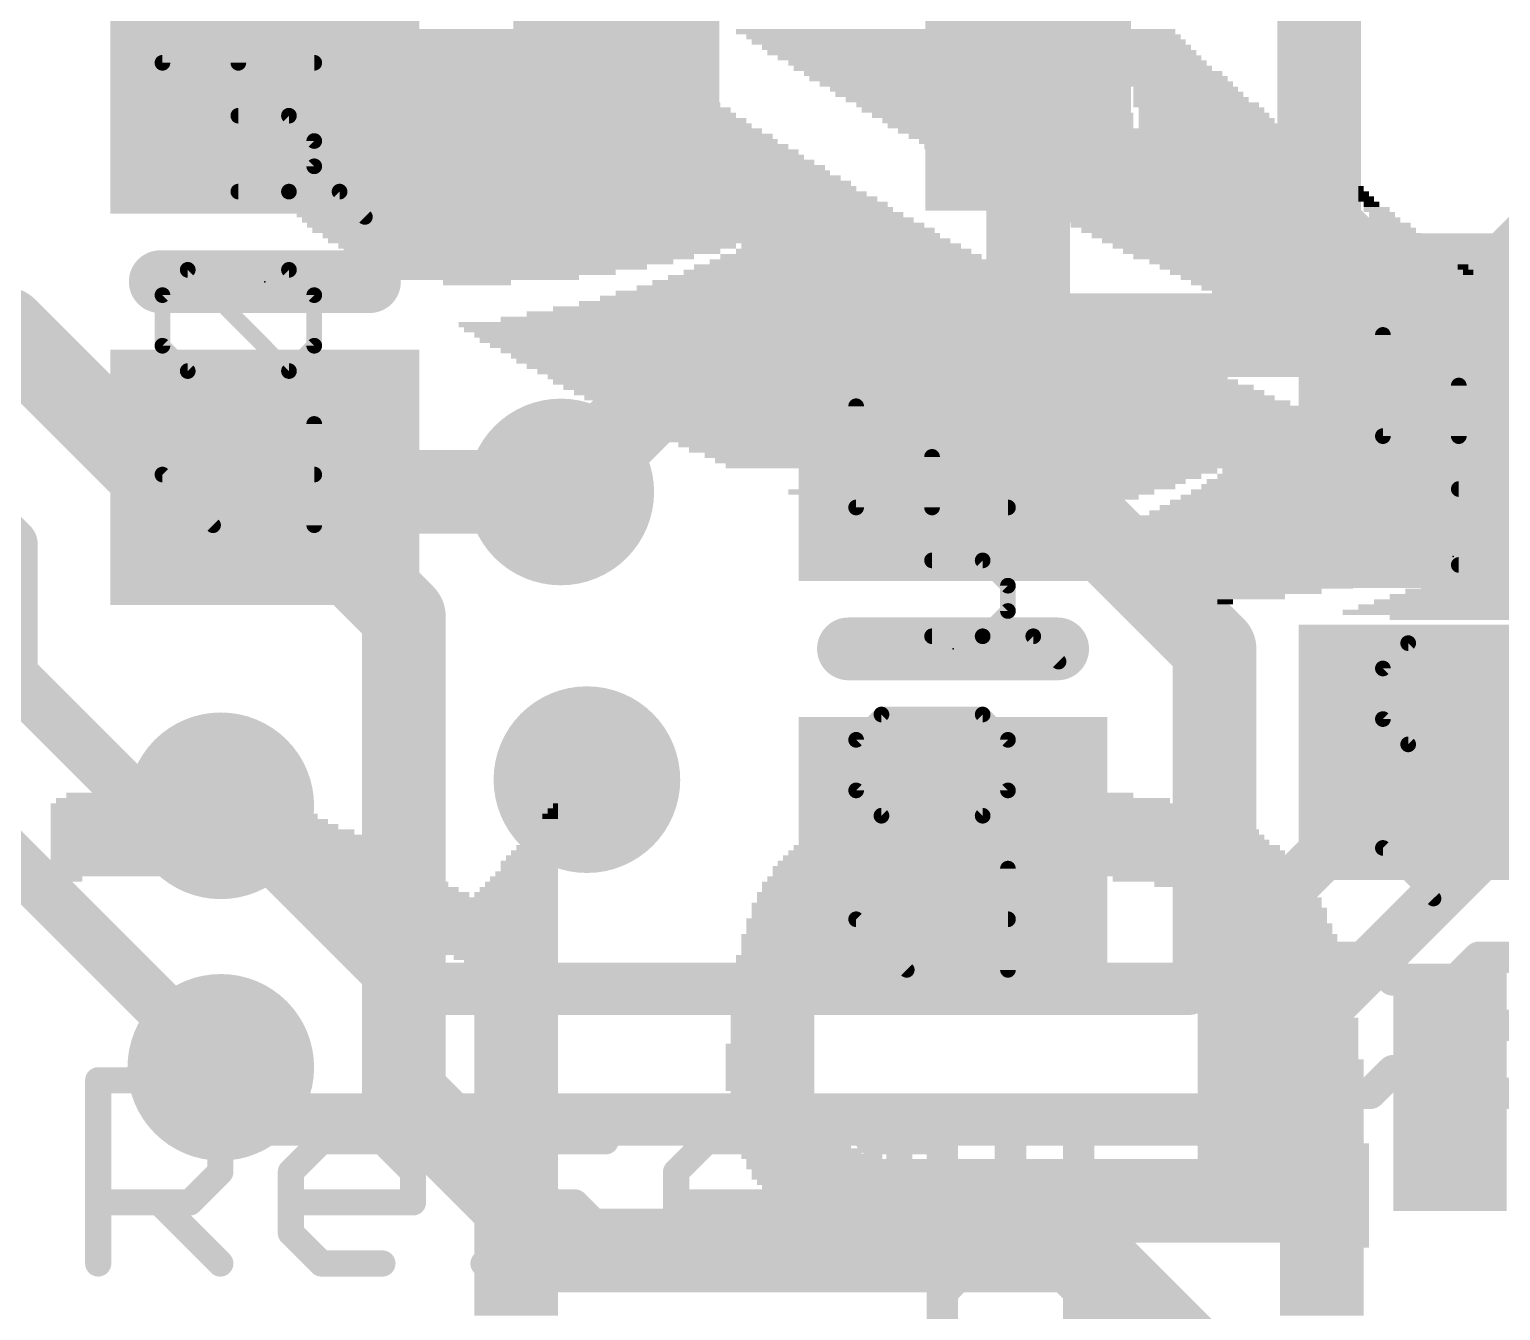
# Model space of a CAD drawing. Extents: x -4.5 to 52.1, y -1.8 to 26.3.
# Drawn here: x 6.94 to 14.09, y 7.96 to 14.18 of the extents above; entities that cross this region are included whole.
import ezdxf

# ---------------------------------------------------------------- set-up
doc = ezdxf.new("R2010")
doc.units = 0
for name, color, linetype in [('1', 12, 'CONTINUOUS'), ('16', 132, 'CONTINUOUS'), ('18', 110, 'CONTINUOUS'), ('21', 40, 'CONTINUOUS'), ('22', 6, 'CONTINUOUS'), ('23', 40, 'CONTINUOUS'), ('25', 253, 'CONTINUOUS'), ('27', 253, 'CONTINUOUS')]:
    doc.layers.add(name, color=color, linetype=linetype)

# ---------------------------------------------------------------- blocks, each defined once
blk = doc.blocks.new('RECT')
blk.add_solid([(-0.5, -0.5), (0.5, -0.5), (-0.5, 0.5), (0.5, 0.5)])
blk = doc.blocks.new('ROUNDV')
at = {"const_width": 0.5}
blk.add_lwpolyline([(0, -0.25, 1), (0, 0.25, 1), (0, -0.25)], format="xyb", dxfattribs=at)

msp = doc.modelspace()

# ---------------------------------------------------------------- linework, layer by layer
at = {"layer": '1'}
for points, const_width in [([(11.795, 15.604), (11.795, 12.491)], 0.4064), ([(13.208, 14.732), (13.208, 13.224)], 0.4064), ([(13.208, 13.224), (13.858, 12.574)], 0.4064), ([(5.22, 12.73), (6.828, 12.73)], 0.4064), ([(6.828, 12.73), (7.549, 12.009)], 0.4064), ([(11.795, 12.491), (11.43, 12.126)], 0.254), ([(11.75, 12.126), (11.43, 12.126)], 0.4064), ([(12.7, 11.176), (11.75, 12.126)], 0.4064), ([(6.462, 12.08), (6.858, 11.684)], 0.254), ([(8.763, 11.334), (8.088, 12.009)], 0.4064), ([(7.549, 12.009), (8.088, 12.009)], 0.254), ([(8.159, 11.938), (9.525, 11.938)], 0.4064), ([(8.088, 12.009), (8.159, 11.938)], 0.254), ([(6.858, 11.684), (6.858, 11.049)], 0.254), ([(8.763, 9.017), (8.763, 11.334)], 0.4064), ([(12.7, 11.176), (12.7, 9.652)], 0.4064), ([(6.858, 11.049), (7.493, 10.414)], 0.254), ([(6.35, 10.668), (7.874, 9.144)], 0.254), ([(13.97, 10.674), (13.858, 10.674)], 0.254), ([(7.493, 10.414), (7.874, 10.414)], 0.254), ([(12.7, 9.652), (12.893, 9.459)], 0.4064), ([(12.893, 9.459), (12.893, 9.0471)], 0.4064), ([(8.763, 9.017), (9.525, 8.255)], 0.4064), ([(9.525, 8.255), (12.065, 8.255)], 0.4064), ([(12.065, 8.255), (12.893, 7.427)], 0.4064)]:
    msp.add_lwpolyline(points, dxfattribs=dict(at, const_width=const_width))
for points, const_width in [([(13.2798, 13.2958, 1), (13.1362, 13.1522)], 0.2032), ([(13.1064, 13.224, 1), (13.3096, 13.224)], 0.2032), ([(6.8998, 12.8018, 1), (6.7562, 12.6582)], 0.2032), ([(6.828, 12.6284, 1), (6.828, 12.8316)], 0.2032), ([(13.7862, 12.5022, 1), (13.9298, 12.6458)], 0.2032), ([(11.6934, 12.491, 1), (11.8966, 12.491)], 0.2032), ([(11.8399, 12.4461, 1), (11.7501, 12.5359)], 0.127), ([(11.43, 12.2276, 1), (11.43, 12.0244)], 0.2032), ([(11.8218, 12.1978, 1), (11.6782, 12.0542)], 0.2032), ([(11.75, 12.0244, 1), (11.75, 12.2276)], 0.2032), ([(11.3851, 12.1709, 1), (11.4749, 12.0811)], 0.127), ([(7.4772, 11.9372, 1), (7.6208, 12.0808)], 0.2032), ([(8.1598, 12.0808, 1), (8.0162, 11.9372)], 0.2032), ([(7.549, 12.0725, 1), (7.549, 11.9455)], 0.127), ([(8.159, 12.0396, 1), (8.159, 11.8364)], 0.2032), ([(8.1329, 12.0539, 1), (8.0431, 11.9641)], 0.127), ([(8.088, 11.9455, 1), (8.088, 12.0725)], 0.127), ([(9.525, 11.8364, 1), (9.525, 12.0396)], 0.2032), ([(8.1141, 11.8931, 1), (8.2039, 11.9829)], 0.127), ([(6.9215, 11.684, 1), (6.7945, 11.684)], 0.127), ([(6.8131, 11.6391, 1), (6.9029, 11.7289)], 0.127), ([(8.8646, 11.334, 1), (8.6614, 11.334)], 0.2032), ([(8.6912, 11.2622, 1), (8.8348, 11.4058)], 0.2032), ([(12.8016, 11.176, 1), (12.5984, 11.176)], 0.2032), ([(12.6282, 11.1042, 1), (12.7718, 11.2478)], 0.2032), ([(6.9029, 11.0939, 1), (6.8131, 11.0041)], 0.127), ([(6.7945, 11.049, 1), (6.9215, 11.049)], 0.127), ([(13.858, 10.7375, 1), (13.858, 10.6105)], 0.127), ([(13.97, 10.6105, 1), (13.97, 10.7375)], 0.127), ([(7.493, 10.4775, 1), (7.493, 10.3505)], 0.127), ([(7.4481, 10.3691, 1), (7.5379, 10.4589)], 0.127), ([(7.874, 10.3505, 1), (7.874, 10.4775)], 0.127), ([(12.7718, 9.7238, 1), (12.6282, 9.5802)], 0.2032), ([(12.5984, 9.652, 1), (12.8016, 9.652)], 0.2032), ([(12.9946, 9.459, 1), (12.7914, 9.459)], 0.2032), ([(12.8212, 9.3872, 1), (12.9648, 9.5308)], 0.2032), ([(7.8291, 9.0991, 1), (7.9189, 9.1889)], 0.127), ([(8.8348, 9.0888, 1), (8.6912, 8.9452)], 0.2032), ([(12.7914, 9.0471, 1), (12.9946, 9.0471)], 0.2032), ([(8.6614, 9.017, 1), (8.8646, 9.017)], 0.2032), ([(9.525, 8.3566, 1), (9.525, 8.1534)], 0.2032), ([(12.1368, 8.3268, 1), (11.9932, 8.1832)], 0.2032), ([(12.065, 8.1534, 1), (12.065, 8.3566)], 0.2032), ([(9.4532, 8.1832, 1), (9.5968, 8.3268)], 0.2032)]:
    msp.add_lwpolyline(points, format="xyb", dxfattribs=dict(at, const_width=const_width))
at = {"layer": '16'}
for points, const_width in [([(12.573, 9.525), (17.526, 14.478)], 0.254), ([(13.843, 12.7), (15.113, 13.97)], 0.4064), ([(12.7, 8.89), (17.399, 13.589)], 0.254), ([(9.525, 11.938), (10.287, 12.7)], 0.4064), ([(10.287, 12.7), (13.843, 12.7)], 0.4064), ([(7.874, 10.414), (8.763, 9.525)], 0.254), ([(8.763, 9.525), (12.573, 9.525)], 0.254), ([(7.874, 9.144), (8.128, 8.89)], 0.254), ([(8.128, 8.89), (12.7, 8.89)], 0.254)]:
    msp.add_lwpolyline(points, dxfattribs=dict(at, const_width=const_width))
for points, const_width in [([(10.287, 12.8016, 1), (10.287, 12.5984)], 0.2032), ([(10.3588, 12.6282, 1), (10.2152, 12.7718)], 0.2032), ([(13.7712, 12.7718, 1), (13.9148, 12.6282)], 0.2032), ([(13.843, 12.5984, 1), (13.843, 12.8016)], 0.2032), ([(9.4532, 12.0098, 1), (9.5968, 11.8662)], 0.2032), ([(7.9189, 10.4589, 1), (7.8291, 10.3691)], 0.127), ([(8.763, 9.5885, 1), (8.763, 9.4615)], 0.127), ([(12.573, 9.4615, 1), (12.573, 9.5885)], 0.127), ([(8.7181, 9.4801, 1), (8.8079, 9.5699)], 0.127), ([(12.5281, 9.5699, 1), (12.6179, 9.4801)], 0.127), ([(7.9189, 9.1889, 1), (7.8291, 9.0991)], 0.127), ([(8.128, 8.9535, 1), (8.128, 8.8265)], 0.127), ([(12.7, 8.8265, 1), (12.7, 8.9535)], 0.127), ([(8.0831, 8.8451, 1), (8.1729, 8.9349)], 0.127), ([(12.6551, 8.9349, 1), (12.7449, 8.8451)], 0.127)]:
    msp.add_lwpolyline(points, format="xyb", dxfattribs=dict(at, const_width=const_width))
at = {"layer": '21'}
for points, const_width in [([(7.58, 12.959), (8.596, 12.959)], 0.3048), ([(14.366, 11.624), (13.35, 11.624)], 0.3048), ([(11.938, 11.176), (10.922, 11.176)], 0.3048), ([(7.2786, 8.1915), (7.2786, 9.0813)], 0.127), ([(7.2786, 9.0813), (7.7235, 9.0813)], 0.127), ([(7.7235, 9.0813), (7.8718, 8.933)], 0.127), ([(7.8718, 8.933), (7.8718, 8.6364)], 0.127), ([(11.169, 8.933), (11.169, 8.3398)], 0.127), ([(8.2141, 8.6364), (8.3624, 8.7847)], 0.127), ([(8.3624, 8.7847), (8.659, 8.7847)], 0.127), ([(8.659, 8.7847), (8.8073, 8.6364)], 0.127), ([(9.1497, 8.6364), (9.298, 8.7847)], 0.127), ([(9.298, 8.7847), (9.7428, 8.7847)], 0.127), ([(10.0852, 8.6364), (10.2335, 8.7847)], 0.127), ([(10.2335, 8.7847), (10.5301, 8.7847)], 0.127), ([(10.5301, 8.7847), (10.6784, 8.6364)], 0.127), ([(11.0207, 8.7847), (11.3173, 8.7847)], 0.127), ([(7.8718, 8.6364), (7.7235, 8.4881)], 0.127), ([(8.2141, 8.3398), (8.2141, 8.6364)], 0.127), ([(8.8073, 8.6364), (8.8073, 8.4881)], 0.127), ([(9.298, 8.4881), (9.1497, 8.6364)], 0.127), ([(10.0852, 8.3398), (10.0852, 8.6364)], 0.127), ([(10.6784, 8.6364), (10.6784, 8.4881)], 0.127), ([(12.193, 6.947), (12.193, 8.547)], 0.2032), ([(7.7235, 8.4881), (7.2786, 8.4881)], 0.127), ([(7.5752, 8.4881), (7.8718, 8.1915)], 0.127), ([(8.8073, 8.4881), (8.2141, 8.4881)], 0.127), ([(9.5945, 8.4881), (9.298, 8.4881)], 0.127), ([(9.7428, 8.3398), (9.5945, 8.4881)], 0.127), ([(10.6784, 8.4881), (10.0852, 8.4881)], 0.127), ([(8.3624, 8.1915), (8.2141, 8.3398)], 0.127), ([(9.5945, 8.1915), (9.7428, 8.3398)], 0.127), ([(10.2335, 8.1915), (10.0852, 8.3398)], 0.127), ([(11.169, 8.3398), (11.3173, 8.1915)], 0.127), ([(8.659, 8.1915), (8.3624, 8.1915)], 0.127), ([(9.1497, 8.1915), (9.5945, 8.1915)], 0.127), ([(10.5301, 8.1915), (10.2335, 8.1915)], 0.127)]:
    msp.add_lwpolyline(points, dxfattribs=dict(at, const_width=const_width))
for points, const_width in [([(7.58, 13.0352, 1), (7.58, 12.8828)], 0.1524), ([(8.596, 12.8828, 1), (8.596, 13.0352)], 0.1524), ([(13.35, 11.7002, 1), (13.35, 11.5478)], 0.1524), ([(10.922, 11.2522, 1), (10.922, 11.0998)], 0.1524), ([(11.938, 11.0998, 1), (11.938, 11.2522)], 0.1524), ([(7.3104, 9.0813, 1), (7.2469, 9.0813)], 0.0635), ([(7.746, 9.1037, 1), (7.701, 9.0588)], 0.0635), ([(7.2786, 9.113, 1), (7.2786, 9.0495)], 0.0635), ([(7.7235, 9.0495, 1), (7.7235, 9.113)], 0.0635), ([(7.9035, 8.933, 1), (7.84, 8.933)], 0.0635), ([(7.8493, 8.9105, 1), (7.8942, 8.9554)], 0.0635), ([(11.2007, 8.933, 1), (11.1372, 8.933)], 0.0635), ([(8.3624, 8.8164, 1), (8.3624, 8.7529)], 0.0635), ([(8.3849, 8.7622, 1), (8.34, 8.8071)], 0.0635), ([(8.6815, 8.8071, 1), (8.6366, 8.7622)], 0.0635), ([(8.659, 8.7529, 1), (8.659, 8.8164)], 0.0635), ([(9.298, 8.8164, 1), (9.298, 8.7529)], 0.0635), ([(9.3204, 8.7622, 1), (9.2755, 8.8071)], 0.0635), ([(9.7428, 8.7529, 1), (9.7428, 8.8164)], 0.0635), ([(10.2335, 8.8164, 1), (10.2335, 8.7529)], 0.0635), ([(10.2559, 8.7622, 1), (10.211, 8.8071)], 0.0635), ([(10.5525, 8.8071, 1), (10.5076, 8.7622)], 0.0635), ([(10.5301, 8.7529, 1), (10.5301, 8.8164)], 0.0635), ([(11.0207, 8.8164, 1), (11.0207, 8.7529)], 0.0635), ([(11.3173, 8.7529, 1), (11.3173, 8.8164)], 0.0635), ([(7.84, 8.6364, 1), (7.9035, 8.6364)], 0.0635), ([(7.8942, 8.6139, 1), (7.8493, 8.6588)], 0.0635), ([(8.2459, 8.6364, 1), (8.1824, 8.6364)], 0.0635), ([(8.1917, 8.6588, 1), (8.2366, 8.6139)], 0.0635), ([(8.8391, 8.6364, 1), (8.7756, 8.6364)], 0.0635), ([(8.7849, 8.6139, 1), (8.8298, 8.6588)], 0.0635), ([(9.1721, 8.6588, 1), (9.1272, 8.6139)], 0.0635), ([(9.1272, 8.6588, 1), (9.1721, 8.6139)], 0.0635), ([(10.1169, 8.6364, 1), (10.0534, 8.6364)], 0.0635), ([(10.0627, 8.6588, 1), (10.1076, 8.6139)], 0.0635), ([(10.7101, 8.6364, 1), (10.6466, 8.6364)], 0.0635), ([(10.6559, 8.6139, 1), (10.7008, 8.6588)], 0.0635), ([(12.2438, 8.547, 1), (12.1422, 8.547)], 0.1016), ([(7.2786, 8.5198, 1), (7.2786, 8.4563)], 0.0635), ([(7.5977, 8.5105, 1), (7.5528, 8.4656)], 0.0635), ([(7.701, 8.5105, 1), (7.746, 8.4656)], 0.0635), ([(7.7235, 8.4563, 1), (7.7235, 8.5198)], 0.0635), ([(8.2141, 8.5198, 1), (8.2141, 8.4563)], 0.0635), ([(8.7756, 8.4881, 1), (8.8391, 8.4881)], 0.0635), ([(8.8073, 8.4563, 1), (8.8073, 8.5198)], 0.0635), ([(9.298, 8.5198, 1), (9.298, 8.4563)], 0.0635), ([(9.2755, 8.4656, 1), (9.3204, 8.5105)], 0.0635), ([(9.617, 8.5105, 1), (9.5721, 8.4656)], 0.0635), ([(9.5945, 8.4563, 1), (9.5945, 8.5198)], 0.0635), ([(10.0852, 8.5198, 1), (10.0852, 8.4563)], 0.0635), ([(10.6466, 8.4881, 1), (10.7101, 8.4881)], 0.0635), ([(10.6784, 8.4563, 1), (10.6784, 8.5198)], 0.0635), ([(8.1824, 8.3398, 1), (8.2459, 8.3398)], 0.0635), ([(8.2366, 8.3622, 1), (8.1917, 8.3173)], 0.0635), ([(9.7204, 8.3173, 1), (9.7653, 8.3622)], 0.0635), ([(9.7653, 8.3173, 1), (9.7204, 8.3622)], 0.0635), ([(10.0534, 8.3398, 1), (10.1169, 8.3398)], 0.0635), ([(10.1076, 8.3622, 1), (10.0627, 8.3173)], 0.0635), ([(11.1372, 8.3398, 1), (11.2007, 8.3398)], 0.0635), ([(11.1914, 8.3622, 1), (11.1465, 8.3173)], 0.0635), ([(7.2469, 8.1915, 1), (7.3104, 8.1915)], 0.0635), ([(7.8493, 8.169, 1), (7.8942, 8.214)], 0.0635), ([(8.3624, 8.2233, 1), (8.3624, 8.1597)], 0.0635), ([(8.34, 8.169, 1), (8.3849, 8.214)], 0.0635), ([(8.659, 8.1597, 1), (8.659, 8.2233)], 0.0635), ([(9.1497, 8.2233, 1), (9.1497, 8.1597)], 0.0635), ([(9.5721, 8.214, 1), (9.617, 8.169)], 0.0635), ([(9.5945, 8.1597, 1), (9.5945, 8.2233)], 0.0635), ([(10.2335, 8.2233, 1), (10.2335, 8.1597)], 0.0635), ([(10.211, 8.169, 1), (10.2559, 8.214)], 0.0635), ([(10.5301, 8.1597, 1), (10.5301, 8.2233)], 0.0635), ([(11.2948, 8.169, 1), (11.3397, 8.214)], 0.0635)]:
    msp.add_lwpolyline(points, format="xyb", dxfattribs=dict(at, const_width=const_width))
at = {"layer": '23'}
for p in [(8.088, 12.959), (13.858, 11.624), (11.43, 11.176)]:
    msp.add_point(p, dxfattribs=at)
at = {"layer": '25', "const_width": 0.1524}
for points in [[(13.235, 9.6784), (13.1249, 9.5682)], [(13.4554, 9.6784), (13.235, 9.6784)], [(13.5655, 9.5682), (13.4554, 9.6784)], [(13.8733, 9.5682), (13.9834, 9.6784)], [(13.9834, 9.6784), (14.2038, 9.6784)], [(13.1249, 9.5682), (13.1249, 9.1276)], [(13.8733, 9.458), (13.8733, 9.5682)], [(13.9834, 9.3479), (13.8733, 9.458)], [(13.8733, 9.2377), (13.9834, 9.3479)], [(13.9834, 9.3479), (14.2038, 9.3479)], [(13.8733, 9.1276), (13.8733, 9.2377)], [(13.1249, 9.1276), (13.235, 9.0174)], [(13.4554, 9.0174), (13.5655, 9.1276)], [(13.9834, 9.0174), (13.8733, 9.1276)], [(13.235, 9.0174), (13.4554, 9.0174)], [(14.2038, 9.0174), (13.9834, 9.0174)], [(11.3786, 8.8023), (11.4888, 8.9124)], [(11.4888, 8.9124), (11.599, 8.9124)], [(11.599, 8.9124), (11.7091, 8.8023)], [(11.7091, 8.8023), (11.8193, 8.9124)], [(11.8193, 8.9124), (11.9294, 8.9124)], [(11.9294, 8.9124), (12.0396, 8.8023)], [(11.3786, 8.5819), (11.3786, 8.8023)], [(11.7091, 8.8023), (11.7091, 8.6921)], [(12.0396, 8.8023), (12.0396, 8.5819)], [(11.4888, 8.4718), (11.3786, 8.5819)], [(12.0396, 8.5819), (11.9294, 8.4718)], [(11.4888, 8.164), (11.3786, 8.0539)], [(12.0396, 8.0539), (11.9294, 8.164)], [(11.3786, 8.0539), (11.3786, 7.8335)], [(12.0396, 7.8335), (12.0396, 8.0539)]]:
    msp.add_lwpolyline(points, dxfattribs=at)
at = {"layer": '25', "const_width": 0.0762}
for points in [[(13.235, 9.7165, 1), (13.235, 9.6403)], [(13.262, 9.6514, 1), (13.2081, 9.7053)], [(13.4823, 9.7053, 1), (13.4284, 9.6514)], [(13.4554, 9.6403, 1), (13.4554, 9.7165)], [(13.9834, 9.7165, 1), (13.9834, 9.6403)], [(14.0104, 9.6514, 1), (13.9565, 9.7053)], [(13.163, 9.5682, 1), (13.0868, 9.5682)], [(13.0979, 9.5951, 1), (13.1518, 9.5413)], [(13.5386, 9.5413, 1), (13.5925, 9.5951)], [(13.9114, 9.5682, 1), (13.8352, 9.5682)], [(13.8463, 9.5951, 1), (13.9002, 9.5413)], [(13.9002, 9.485, 1), (13.8463, 9.4311)], [(13.8352, 9.458, 1), (13.9114, 9.458)], [(13.9834, 9.386, 1), (13.9834, 9.3098)], [(14.0104, 9.3209, 1), (13.9565, 9.3748)], [(13.9565, 9.3209, 1), (14.0104, 9.3748)], [(13.8463, 9.2647, 1), (13.9002, 9.2108)], [(13.9114, 9.2377, 1), (13.8352, 9.2377)], [(13.1518, 9.1545, 1), (13.0979, 9.1006)], [(13.0868, 9.1276, 1), (13.163, 9.1276)], [(13.5925, 9.1006, 1), (13.5386, 9.1545)], [(13.9002, 9.1545, 1), (13.8463, 9.1006)], [(13.8352, 9.1276, 1), (13.9114, 9.1276)], [(13.235, 9.0555, 1), (13.235, 8.9793)], [(13.2081, 8.9905, 1), (13.262, 9.0443)], [(13.4284, 9.0443, 1), (13.4823, 8.9905)], [(13.4554, 8.9793, 1), (13.4554, 9.0555)], [(13.9834, 9.0555, 1), (13.9834, 8.9793)], [(13.9565, 8.9905, 1), (14.0104, 9.0443)], [(11.4888, 8.9505, 1), (11.4888, 8.8743)], [(11.5157, 8.8855, 1), (11.4619, 8.9394)], [(11.6259, 8.9394, 1), (11.572, 8.8855)], [(11.599, 8.8743, 1), (11.599, 8.9505)], [(11.8193, 8.9505, 1), (11.8193, 8.8743)], [(11.8462, 8.8855, 1), (11.7923, 8.9394)], [(11.9564, 8.9394, 1), (11.9025, 8.8855)], [(11.9294, 8.8743, 1), (11.9294, 8.9505)], [(11.4167, 8.8023, 1), (11.3405, 8.8023)], [(11.3517, 8.8292, 1), (11.4056, 8.7753)], [(11.7472, 8.8023, 1), (11.671, 8.8023)], [(11.6822, 8.8292, 1), (11.7361, 8.7753)], [(11.6822, 8.7753, 1), (11.7361, 8.8292)], [(12.0777, 8.8023, 1), (12.0015, 8.8023)], [(12.0127, 8.7753, 1), (12.0665, 8.8292)], [(11.671, 8.6921, 1), (11.7472, 8.6921)], [(11.4056, 8.6089, 1), (11.3517, 8.555)], [(12.0665, 8.555, 1), (12.0127, 8.6089)], [(11.3405, 8.5819, 1), (11.4167, 8.5819)], [(12.0015, 8.5819, 1), (12.0777, 8.5819)], [(11.4619, 8.4448, 1), (11.5157, 8.4987)], [(11.9025, 8.4987, 1), (11.9564, 8.4448)], [(11.5157, 8.1371, 1), (11.4619, 8.191)], [(11.9564, 8.191, 1), (11.9025, 8.1371)], [(11.4167, 8.0539, 1), (11.3405, 8.0539)], [(11.3517, 8.0808, 1), (11.4056, 8.0269)], [(12.0777, 8.0539, 1), (12.0015, 8.0539)], [(12.0127, 8.0269, 1), (12.0665, 8.0808)]]:
    msp.add_lwpolyline(points, format="xyb", dxfattribs=at)
at = {"layer": '27', "const_width": 0.0762}
for points in [[(7.5907, 14.0219), (7.5907, 14.5134)], [(7.9593, 14.0219), (7.9593, 14.2677)], [(8.3279, 14.0219), (7.5907, 14.0219)], [(8.205, 13.765), (7.9593, 13.765)], [(8.3279, 13.6421), (8.205, 13.765)], [(8.3279, 13.5193), (8.3279, 13.6421)], [(8.205, 13.3964), (8.3279, 13.5193)], [(7.9593, 13.3964), (8.205, 13.3964)], [(8.205, 13.3964), (8.4508, 13.3964)], [(8.4508, 13.3964), (8.5736, 13.2735)], [(7.5907, 12.8937), (7.7135, 13.0166)], [(7.7135, 13.0166), (8.205, 13.0166)], [(8.205, 12.5251), (7.7135, 13.0166)], [(8.205, 13.0166), (8.3279, 12.8937)], [(7.5907, 12.648), (7.5907, 12.8937)], [(8.3279, 12.8937), (8.3279, 12.648)], [(13.5175, 12.2091), (13.5175, 12.7006)], [(7.7135, 12.5251), (7.5907, 12.648)], [(8.3279, 12.648), (8.205, 12.5251)], [(8.205, 12.5251), (7.7135, 12.5251)], [(13.8861, 12.2091), (13.8861, 12.4548)], [(10.9595, 11.8627), (10.9595, 12.3542)], [(8.3279, 11.7767), (8.3279, 12.2682)], [(14.2547, 12.2091), (13.5175, 12.2091)], [(11.3281, 11.8627), (11.3281, 12.1084)], [(7.8364, 11.7767), (7.5907, 12.0224)], [(7.5907, 12.0224), (8.3279, 12.0224)], [(14.1318, 11.9522), (13.8861, 11.9522)], [(11.6967, 11.8627), (10.9595, 11.8627)], [(11.5738, 11.6058), (11.3281, 11.6058)], [(11.6967, 11.4829), (11.5738, 11.6058)], [(13.8861, 11.5835), (14.1318, 11.5835)], [(11.6967, 11.36), (11.6967, 11.4829)], [(11.5738, 11.2371), (11.6967, 11.36)], [(11.3281, 11.2371), (11.5738, 11.2371)], [(11.5738, 11.2371), (11.8196, 11.2371)], [(11.8196, 11.2371), (11.9424, 11.1143)], [(13.5175, 11.0809), (13.6403, 11.2037)], [(13.6403, 11.2037), (14.1318, 11.2037)], [(14.1318, 10.7123), (13.6403, 11.2037)], [(13.5175, 10.8351), (13.5175, 11.0809)], [(10.9595, 10.7345), (11.0823, 10.8573)], [(11.0823, 10.8573), (11.5738, 10.8573)], [(11.5738, 10.3659), (11.0823, 10.8573)], [(11.5738, 10.8573), (11.6967, 10.7345)], [(13.6403, 10.7123), (13.5175, 10.8351)], [(10.9595, 10.4887), (10.9595, 10.7345)], [(11.6967, 10.7345), (11.6967, 10.4887)], [(14.1318, 10.7123), (13.6403, 10.7123)], [(11.0823, 10.3659), (10.9595, 10.4887)], [(11.6967, 10.4887), (11.5738, 10.3659)], [(11.5738, 10.3659), (11.0823, 10.3659)], [(13.7632, 9.9638), (13.5175, 10.2096)], [(13.5175, 10.2096), (14.2547, 10.2096)], [(11.6967, 9.6174), (11.6967, 10.1089)], [(11.2052, 9.6174), (10.9595, 9.8632)], [(10.9595, 9.8632), (11.6967, 9.8632)]]:
    msp.add_lwpolyline(points, dxfattribs=at)
at = {"layer": '27', "const_width": 0.0381}
for points in [[(7.5907, 14.041, 1), (7.5907, 14.0029)], [(7.5716, 14.0219, 1), (7.6097, 14.0219)], [(7.9402, 14.0219, 1), (7.9783, 14.0219)], [(8.3279, 14.0029, 1), (8.3279, 14.041)], [(7.9593, 13.7841, 1), (7.9593, 13.746)], [(8.2185, 13.7785, 1), (8.1916, 13.7515)], [(8.205, 13.746, 1), (8.205, 13.7841)], [(8.3469, 13.6421, 1), (8.3088, 13.6421)], [(8.3144, 13.6287, 1), (8.3414, 13.6556)], [(8.3088, 13.5193, 1), (8.3469, 13.5193)], [(8.3414, 13.5058, 1), (8.3144, 13.5327)], [(7.9593, 13.4154, 1), (7.9593, 13.3773)], [(8.205, 13.4154, 1), (8.205, 13.3773)], [(8.205, 13.3773, 1), (8.205, 13.4154)], [(8.4642, 13.4099, 1), (8.4373, 13.3829)], [(8.4508, 13.3773, 1), (8.4508, 13.4154)], [(8.1916, 13.4099, 1), (8.2185, 13.3829)], [(8.5602, 13.2601, 1), (8.5871, 13.287)], [(7.7135, 13.0357, 1), (7.7135, 12.9976)], [(7.727, 13.0301, 1), (7.7001, 13.0031)], [(7.727, 13.0031, 1), (7.7001, 13.0301)], [(8.2185, 13.0301, 1), (8.1916, 13.0031)], [(8.205, 12.9976, 1), (8.205, 13.0357)], [(7.6097, 12.8937, 1), (7.5716, 12.8937)], [(8.3469, 12.8937, 1), (8.3088, 12.8937)], [(7.5772, 12.9072, 1), (7.6041, 12.8803)], [(8.3144, 12.8803, 1), (8.3414, 12.9072)], [(13.5365, 12.7006, 1), (13.4984, 12.7006)], [(7.6041, 12.6615, 1), (7.5772, 12.6345)], [(7.5716, 12.648, 1), (7.6097, 12.648)], [(8.3088, 12.648, 1), (8.3469, 12.648)], [(8.3414, 12.6345, 1), (8.3144, 12.6615)], [(7.7135, 12.5442, 1), (7.7135, 12.5061)], [(7.7001, 12.5116, 1), (7.727, 12.5386)], [(8.1916, 12.5386, 1), (8.2185, 12.5116)], [(8.1916, 12.5116, 1), (8.2185, 12.5386)], [(8.205, 12.5061, 1), (8.205, 12.5442)], [(13.9051, 12.4548, 1), (13.867, 12.4548)], [(10.9785, 12.3542, 1), (10.9404, 12.3542)], [(8.3469, 12.2682, 1), (8.3088, 12.2682)], [(13.5175, 12.2281, 1), (13.5175, 12.19)], [(13.4984, 12.2091, 1), (13.5365, 12.2091)], [(13.867, 12.2091, 1), (13.9051, 12.2091)], [(11.3471, 12.1084, 1), (11.309, 12.1084)], [(7.6041, 12.0359, 1), (7.5772, 12.009)], [(7.5907, 12.0415, 1), (7.5907, 12.0034)], [(8.3279, 12.0034, 1), (8.3279, 12.0415)], [(13.8861, 11.9712, 1), (13.8861, 11.9331)], [(10.9595, 11.8817, 1), (10.9595, 11.8436)], [(10.9404, 11.8627, 1), (10.9785, 11.8627)], [(11.309, 11.8627, 1), (11.3471, 11.8627)], [(11.6967, 11.8436, 1), (11.6967, 11.8817)], [(7.8229, 11.7632, 1), (7.8499, 11.7902)], [(8.3088, 11.7767, 1), (8.3469, 11.7767)], [(11.3281, 11.6248, 1), (11.3281, 11.5867)], [(11.5873, 11.6192, 1), (11.5604, 11.5923)], [(11.5738, 11.5867, 1), (11.5738, 11.6248)], [(13.8861, 11.6026, 1), (13.8861, 11.5645)], [(11.7157, 11.4829, 1), (11.6776, 11.4829)], [(11.6832, 11.4694, 1), (11.7102, 11.4964)], [(11.6776, 11.36, 1), (11.7157, 11.36)], [(11.7102, 11.3465, 1), (11.6832, 11.3735)], [(11.3281, 11.2562, 1), (11.3281, 11.2181)], [(11.5738, 11.2562, 1), (11.5738, 11.2181)], [(11.5604, 11.2506, 1), (11.5873, 11.2237)], [(11.5738, 11.2181, 1), (11.5738, 11.2562)], [(11.833, 11.2506, 1), (11.8061, 11.2237)], [(11.8196, 11.2181, 1), (11.8196, 11.2562)], [(13.6403, 11.2228, 1), (13.6403, 11.1847)], [(13.6538, 11.2172, 1), (13.6269, 11.1903)], [(13.6538, 11.1903, 1), (13.6269, 11.2172)], [(11.929, 11.1008, 1), (11.9559, 11.1277)], [(13.5365, 11.0809, 1), (13.4984, 11.0809)], [(13.504, 11.0943, 1), (13.5309, 11.0674)], [(11.0823, 10.8764, 1), (11.0823, 10.8383)], [(11.0958, 10.8708, 1), (11.0689, 10.8439)], [(11.0958, 10.8439, 1), (11.0689, 10.8708)], [(11.5873, 10.8708, 1), (11.5604, 10.8439)], [(11.5738, 10.8383, 1), (11.5738, 10.8764)], [(13.5309, 10.8486, 1), (13.504, 10.8217)], [(13.4984, 10.8351, 1), (13.5365, 10.8351)], [(10.9785, 10.7345, 1), (10.9404, 10.7345)], [(10.946, 10.7479, 1), (10.9729, 10.721)], [(11.7157, 10.7345, 1), (11.6776, 10.7345)], [(11.6832, 10.721, 1), (11.7102, 10.7479)], [(13.6403, 10.7313, 1), (13.6403, 10.6932)], [(13.6269, 10.6988, 1), (13.6538, 10.7257)], [(10.9729, 10.5022, 1), (10.946, 10.4753)], [(10.9404, 10.4887, 1), (10.9785, 10.4887)], [(11.6776, 10.4887, 1), (11.7157, 10.4887)], [(11.7102, 10.4753, 1), (11.6832, 10.5022)], [(11.0823, 10.3849, 1), (11.0823, 10.3468)], [(11.0689, 10.3524, 1), (11.0958, 10.3793)], [(11.5604, 10.3793, 1), (11.5873, 10.3524)], [(11.5604, 10.3524, 1), (11.5873, 10.3793)], [(11.5738, 10.3468, 1), (11.5738, 10.3849)], [(13.5175, 10.2286, 1), (13.5175, 10.1905)], [(13.5309, 10.223, 1), (13.504, 10.1961)], [(11.7157, 10.1089, 1), (11.6776, 10.1089)], [(13.7497, 9.9504, 1), (13.7767, 9.9773)], [(10.9729, 9.8766, 1), (10.946, 9.8497)], [(10.9595, 9.8822, 1), (10.9595, 9.8441)], [(11.6967, 9.8441, 1), (11.6967, 9.8822)], [(11.1917, 9.604, 1), (11.2187, 9.6309)], [(11.6776, 9.6174, 1), (11.7157, 9.6174)]]:
    msp.add_lwpolyline(points, format="xyb", dxfattribs=at)

# ---------------------------------------------------------------- block references
at = {"layer": '1', "yscale": 4.6}
for p in [(9.795, 15.604), (11.795, 15.604)]:
    msp.add_blockref('RECT', p, dxfattribs=at)
at = {"layer": '1'}
for p, xscale, yscale, rotation in [((8.088, 13.909), 1.24, 1.5, 90), ((13.858, 12.574), 1.24, 1.5, 270), ((11.43, 12.126), 1.24, 1.5, 270), ((8.088, 12.009), 1.24, 1.5, 90), ((13.858, 10.674), 1.24, 1.5, 270), ((11.43, 10.226), 1.24, 1.5, 270), ((12.893, 9.0471), 0.55, 1.2, 180), ((13.843, 9.0471), 0.55, 1.2, 180)]:
    msp.add_blockref('RECT', p, dxfattribs=dict(at, xscale=xscale, yscale=yscale, rotation=rotation))
at = {"layer": '18', "xscale": 0.9064, "yscale": 0.9064}
for p in [(9.525, 11.938), (9.525, 11.938), (9.652, 10.541), (9.652, 10.541), (7.874, 10.414), (7.874, 10.414), (7.874, 9.144), (7.874, 9.144)]:
    msp.add_blockref('ROUNDV', p, dxfattribs=at)
at = {"layer": '22', "yscale": 0.0254, "rotation": 180}
for p, xscale in [((8.5598, 14.1732), 2.413), ((8.5725, 14.1478), 2.4384), ((11.2522, 14.1732), 1.7526), ((11.2776, 14.1478), 1.7018), ((12.3698, 14.1732), 0.2794), ((12.3825, 14.1478), 0.3048), ((8.6106, 14.1224), 2.4638), ((8.636, 14.097), 2.4638), ((8.6741, 14.0716), 2.4892), ((11.303, 14.1224), 1.7018), ((11.3284, 14.097), 1.651), ((11.3538, 14.0716), 1.651), ((12.3952, 14.1224), 0.3302), ((12.4206, 14.097), 0.3302), ((12.4333, 14.0716), 0.3556), ((8.6995, 14.0462), 2.4892), ((8.7376, 14.0208), 2.5146), ((8.7503, 13.9954), 2.54), ((11.3792, 14.0462), 1.6002), ((11.4046, 14.0208), 1.5494), ((11.43, 13.9954), 1.5494), ((12.446, 14.0462), 0.381), ((12.4587, 14.0208), 0.4064), ((12.4841, 13.9954), 0.4064), ((8.7884, 13.97), 2.5654), ((8.8138, 13.9446), 2.5654), ((8.8519, 13.9192), 2.5908), ((11.4554, 13.97), 1.4986), ((11.4808, 13.9446), 1.4986), ((11.5062, 13.9192), 1.4478), ((12.5095, 13.97), 0.4572), ((12.5222, 13.9446), 0.4826), ((12.5349, 13.9192), 0.508), ((8.8773, 13.8938), 2.5908), ((8.9154, 13.8684), 2.6162), ((11.5443, 13.8938), 1.4224), ((11.557, 13.8684), 1.397), ((12.5603, 13.8938), 0.508), ((12.573, 13.8684), 0.5334), ((8.9535, 13.843), 2.6416), ((8.9789, 13.8176), 2.6416), ((9.017, 13.7922), 2.667), ((11.5824, 13.843), 1.3462), ((11.6205, 13.8176), 1.3208), ((11.6332, 13.7922), 1.2954), ((12.5857, 13.843), 0.5588), ((12.6111, 13.8176), 0.6096), ((12.6365, 13.7922), 0.6096), ((9.0424, 13.7668), 2.667), ((9.0805, 13.7414), 2.6924), ((9.1059, 13.716), 2.6924), ((11.6713, 13.7668), 1.27), ((11.6967, 13.7414), 1.2192), ((11.7094, 13.716), 1.1938), ((12.6492, 13.7668), 0.635), ((12.6619, 13.7414), 0.6604), ((12.6746, 13.716), 0.6858), ((9.144, 13.6906), 2.7178), ((9.1821, 13.6652), 2.7432), ((9.2075, 13.6398), 2.7432), ((12.1158, 13.6906), 1.905), ((12.1539, 13.6652), 1.8796), ((12.192, 13.6398), 1.8542), ((9.2456, 13.6144), 2.7686), ((9.2837, 13.589), 2.794), ((9.3091, 13.5636), 2.794), ((12.2174, 13.6144), 1.8542), ((12.2555, 13.589), 1.8288), ((12.2936, 13.5636), 1.8034), ((9.3472, 13.5382), 2.8194), ((9.3853, 13.5128), 2.8448), ((12.319, 13.5382), 1.7526), ((12.3571, 13.5128), 1.7272), ((9.4107, 13.4874), 2.8448), ((9.4488, 13.462), 2.8702), ((9.4869, 13.4366), 2.8956), ((12.3825, 13.4874), 1.7272), ((12.4079, 13.462), 1.6764), ((12.446, 13.4366), 1.651), ((9.525, 13.4112), 2.8702), ((9.5631, 13.3858), 2.8956), ((9.6012, 13.3604), 2.921), ((12.4841, 13.4112), 1.6256), ((12.5095, 13.3858), 1.5748), ((12.5476, 13.3604), 1.5494), ((13.4112, 13.4112), 0.0254), ((13.4239, 13.3858), 0.0508), ((13.4366, 13.3604), 0.0762), ((9.6393, 13.335), 2.9464), ((9.6647, 13.3096), 2.9464), ((9.7155, 13.2842), 2.9464), ((12.5857, 13.335), 1.524), ((12.6111, 13.3096), 1.4732), ((12.6365, 13.2842), 1.4732), ((13.462, 13.335), 0.0762), ((13.4874, 13.3096), 0.127), ((13.5128, 13.2842), 0.127), ((9.7536, 13.2588), 2.9718), ((9.7917, 13.2334), 2.9972), ((9.8298, 13.208), 3.0226), ((12.6746, 13.2588), 1.4478), ((12.7, 13.2334), 1.397), ((12.7381, 13.208), 1.3716), ((13.5255, 13.2588), 0.1524), ((13.5509, 13.2334), 0.2032), ((13.5763, 13.208), 0.2032), ((9.8679, 13.1826), 2.9972), ((9.906, 13.1572), 3.0226), ((12.7762, 13.1826), 1.3462), ((12.8016, 13.1572), 1.2954), ((13.589, 13.1826), 0.2286), ((13.6017, 13.1572), 0.254), ((9.4107, 13.1318), 1.9304), ((9.3853, 13.1064), 1.8288), ((9.3345, 13.081), 1.6764), ((10.9347, 13.081), 1.27), ((10.9474, 13.1064), 1.143), ((10.9347, 13.1318), 1.0668), ((12.9667, 13.1318), 1.524), ((13.0048, 13.1064), 1.4986), ((13.0302, 13.081), 1.4478), ((9.3091, 13.0556), 1.524), ((9.2583, 13.0302), 1.3716), ((9.2075, 13.0048), 1.1684), ((10.9093, 13.0048), 1.5748), ((10.922, 13.0302), 1.4986), ((10.9347, 13.0556), 1.3716), ((13.081, 13.0556), 1.397), ((13.1064, 13.0302), 1.3462), ((13.1445, 13.0048), 1.3208), ((13.9065, 13.0302), 0.0508), ((13.9319, 13.0048), 0.0508), ((9.144, 12.9794), 0.9398), ((9.1186, 12.954), 0.3302), ((10.8712, 12.9286), 1.9558), ((10.8839, 12.954), 1.8288), ((10.8966, 12.9794), 1.7018), ((13.1699, 12.9794), 1.27), ((13.1953, 12.954), 1.2192), ((13.2334, 12.9286), 1.1938), ((13.9573, 12.9794), 0.1016), ((13.97, 12.954), 0.127), ((13.9954, 12.9286), 0.1778), ((10.8077, 12.8524), 2.3876), ((10.8331, 12.8778), 2.2352), ((10.8458, 12.9032), 2.1082), ((13.2588, 12.9032), 1.143), ((13.3096, 12.8778), 1.0922), ((13.335, 12.8524), 1.0414), ((14.0081, 12.9032), 0.2032), ((14.0335, 12.8778), 0.2032), ((14.0589, 12.8524), 0.254), ((10.6934, 12.7762), 2.921), ((10.7315, 12.8016), 2.7432), ((10.7696, 12.827), 2.5654), ((13.3731, 12.827), 1.016), ((13.3985, 12.8016), 0.9652), ((13.4366, 12.7762), 0.889), ((14.0716, 12.827), 0.2794), ((14.097, 12.8016), 0.3302), ((14.1097, 12.7762), 0.3556), ((10.6172, 12.7508), 3.175), ((10.6553, 12.7254), 3.2004), ((13.4747, 12.7508), 0.8636), ((13.5001, 12.7254), 0.8128), ((14.1351, 12.7508), 0.4064), ((14.1605, 12.7254), 0.4064), ((10.7188, 12.7), 3.2258), ((10.7569, 12.6746), 3.2512), ((10.8077, 12.6492), 3.2512), ((13.5509, 12.7), 0.762), ((13.5763, 12.6746), 0.7112), ((13.6017, 12.6492), 0.6604), ((14.1859, 12.7), 0.4572), ((14.1986, 12.6746), 0.4826), ((14.224, 12.6492), 0.5334), ((10.8585, 12.6238), 3.2512), ((10.9093, 12.5984), 3.2512), ((10.9474, 12.573), 3.2766), ((13.9446, 12.6238), 1.1938), ((13.9827, 12.5984), 1.1684), ((14.0462, 12.573), 1.143), ((11.0109, 12.5476), 3.302), ((11.0617, 12.5222), 3.302), ((11.1125, 12.4968), 3.302), ((14.0843, 12.5476), 1.1176), ((14.1478, 12.5222), 1.0922), ((14.1986, 12.4968), 1.0922), ((11.1506, 12.4714), 3.3274), ((11.2141, 12.446), 3.3528), ((11.2649, 12.4206), 3.3528), ((14.2494, 12.4714), 1.0414), ((14.3129, 12.446), 1.016), ((14.351, 12.4206), 0.9906), ((11.3157, 12.3952), 3.3528), ((11.3792, 12.3698), 3.3782), ((14.4145, 12.3952), 0.9652), ((14.478, 12.3698), 0.9398), ((11.43, 12.3444), 3.3782), ((11.4808, 12.319), 3.3782), ((11.5443, 12.2936), 3.4036), ((14.5161, 12.3444), 0.9144), ((11.5951, 12.2682), 3.4036), ((11.6586, 12.2428), 3.429), ((11.7094, 12.2174), 3.429), ((11.7729, 12.192), 3.4544), ((11.8237, 12.1666), 3.4544), ((11.8872, 12.1412), 3.4798), ((10.6934, 12.1158), 0.9398), ((10.6172, 12.0904), 0.6858), ((10.5029, 12.065), 0.3556), ((12.4841, 12.065), 2.6924), ((12.4841, 12.0904), 2.54), ((12.5095, 12.1158), 2.3876), ((11.7856, 12.0142), 1.7018), ((11.8745, 12.0396), 1.6764), ((13.335, 12.0142), 1.2446), ((13.3223, 12.0396), 1.1684), ((11.5189, 11.938), 1.778), ((11.6078, 11.9634), 1.8034), ((11.6967, 11.9888), 1.7272), ((13.3858, 11.938), 1.6002), ((13.3731, 11.9634), 1.4732), ((13.3477, 11.9888), 1.3716), ((11.5189, 11.9126), 1.6256), ((11.4808, 11.8872), 1.4478), ((11.4554, 11.8618), 1.2446), ((13.4239, 11.8618), 1.9812), ((13.4112, 11.8872), 1.8542), ((13.3985, 11.9126), 1.7272), ((11.4046, 11.8364), 0.9906), ((11.3792, 11.811), 0.381), ((13.4493, 11.7856), 2.3876), ((13.4366, 11.811), 2.2606), ((13.4366, 11.8364), 2.1082), ((13.462, 11.7094), 2.8702), ((13.462, 11.7348), 2.7178), ((13.4493, 11.7602), 2.54), ((13.462, 11.6332), 3.3782), ((13.462, 11.6586), 3.2258), ((13.462, 11.684), 3.0226), ((12.8016, 11.6078), 2.2606), ((12.7889, 11.5824), 2.0828), ((14.6558, 11.5824), 1.397), ((14.6304, 11.6078), 1.2446), ((12.8016, 11.557), 1.8542), ((12.8016, 11.5316), 1.651), ((12.8016, 11.5062), 1.397), ((14.6939, 11.5062), 1.8796), ((14.6812, 11.5316), 1.7018), ((14.6558, 11.557), 1.5494), ((12.8016, 11.4808), 1.143), ((12.8016, 11.4554), 0.8382), ((12.7889, 11.43), 0.508), ((14.7574, 11.43), 2.413), ((14.732, 11.4554), 2.2098), ((14.7193, 11.4808), 2.032), ((12.7508, 11.4046), 0.0762), ((14.478, 11.3538), 2.3114), ((14.7193, 11.3792), 2.6416), ((14.7701, 11.4046), 2.5908), ((14.3383, 11.3284), 1.5748), ((7.5565, 10.4902), 0.508), ((7.5819, 10.4394), 1.016), ((7.5565, 10.4648), 0.8636), ((11.811, 10.4394), 1.3462), ((11.7983, 10.4648), 1.016), ((7.62, 10.414), 1.143), ((7.6581, 10.3886), 1.2192), ((7.6962, 10.3632), 1.2954), ((9.4742, 10.3632), 0.0762), ((9.4869, 10.3886), 0.0508), ((9.4996, 10.414), 0.0254), ((11.8237, 10.3632), 1.8796), ((11.8237, 10.3886), 1.7272), ((11.811, 10.414), 1.5494), ((7.7216, 10.3378), 1.3462), ((7.747, 10.3124), 1.397), ((7.7851, 10.287), 1.4732), ((9.4361, 10.287), 0.1524), ((9.4488, 10.3124), 0.127), ((9.4615, 10.3378), 0.1016), ((11.8237, 10.287), 2.1844), ((11.8237, 10.3124), 2.0828), ((11.8237, 10.3378), 1.9812), ((7.8105, 10.2616), 1.524), ((7.8359, 10.2362), 1.5748), ((7.8613, 10.2108), 1.6256), ((9.4107, 10.2108), 0.2032), ((9.4234, 10.2362), 0.1778), ((9.4361, 10.2616), 0.1524), ((11.8364, 10.2108), 2.3622), ((11.8237, 10.2362), 2.286), ((11.8237, 10.2616), 2.2352), ((7.8867, 10.1854), 1.6764), ((7.9121, 10.16), 1.7272), ((7.9248, 10.1346), 1.7526), ((9.3726, 10.1346), 0.2794), ((9.3853, 10.16), 0.254), ((9.398, 10.1854), 0.2286), ((11.8364, 10.1346), 2.5146), ((11.8364, 10.16), 2.4638), ((11.8364, 10.1854), 2.413), ((7.9502, 10.1092), 1.8034), ((7.9756, 10.0838), 1.8542), ((9.3599, 10.0838), 0.3048), ((9.3726, 10.1092), 0.2794), ((11.8364, 10.1092), 2.5654), ((11.8364, 10.0838), 2.5654), ((7.1247, 10.0584), 0.1524), ((8.4455, 10.0584), 1.016), ((8.5344, 10.033), 0.889), ((8.6233, 10.0076), 0.8128), ((9.3218, 10.0076), 0.381), ((9.3345, 10.033), 0.3556), ((9.3472, 10.0584), 0.3302), ((10.8712, 10.033), 0.7366), ((10.8204, 10.0076), 0.635), ((10.9728, 10.0584), 0.889), ((12.6746, 10.0584), 0.9398), ((12.7889, 10.033), 0.762), ((12.8397, 10.0076), 0.6604), ((8.6868, 9.9822), 0.7874), ((8.9408, 9.9568), 1.143), ((8.9789, 9.9314), 1.0668), ((9.3091, 9.9822), 0.4064), ((10.7188, 9.9314), 0.5334), ((10.7823, 9.9822), 0.6096), ((10.7569, 9.9568), 0.5588), ((12.8905, 9.9822), 0.6096), ((12.9286, 9.9568), 0.5842), ((12.9413, 9.9314), 0.5588), ((9.0043, 9.906), 1.016), ((9.0424, 9.8806), 0.9398), ((9.0678, 9.8552), 0.889), ((10.668, 9.8552), 0.4826), ((10.7061, 9.906), 0.508), ((10.6934, 9.8806), 0.4826), ((12.9794, 9.906), 0.5334), ((12.9921, 9.8806), 0.508), ((13.0048, 9.8552), 0.4826), ((9.0932, 9.8298), 0.8382), ((9.1186, 9.8044), 0.7874), ((9.144, 9.779), 0.7366), ((10.6299, 9.779), 0.4572), ((10.6553, 9.8298), 0.4572), ((10.6553, 9.8044), 0.4572), ((13.0302, 9.8298), 0.4826), ((13.0429, 9.8044), 0.4572), ((13.0683, 9.779), 0.4572), ((9.1821, 9.7536), 0.6604), ((9.2075, 9.7282), 0.6096), ((10.6299, 9.7536), 0.4572), ((10.6172, 9.7282), 0.4318), ((13.0683, 9.7536), 0.4572), ((13.081, 9.7282), 0.4318), ((9.2329, 9.7028), 0.5588), ((9.2583, 9.6774), 0.508), ((9.2837, 9.652), 0.4572), ((10.5918, 9.6774), 0.4318), ((10.5918, 9.652), 0.4318), ((10.6172, 9.7028), 0.4318), ((13.0937, 9.7028), 0.4572), ((13.1064, 9.6774), 0.4318), ((13.1064, 9.652), 0.4318), ((9.3091, 9.6266), 0.4064), ((9.3091, 9.6012), 0.4064), ((9.3091, 9.5758), 0.4064), ((10.5918, 9.6266), 0.4318), ((10.5791, 9.6012), 0.4064), ((10.5791, 9.5758), 0.4064), ((13.1191, 9.6266), 0.4064), ((13.1318, 9.6012), 0.4318), ((13.1318, 9.5758), 0.4318), ((9.3091, 9.5504), 0.4064), ((9.3091, 9.525), 0.4064), ((9.3091, 9.4996), 0.4064), ((10.5664, 9.525), 0.4318), ((10.5664, 9.4996), 0.4318), ((10.5791, 9.5504), 0.4064), ((13.1445, 9.5504), 0.4064), ((13.1445, 9.525), 0.4064), ((13.1572, 9.4996), 0.4318), ((9.3091, 9.4742), 0.4064), ((9.3091, 9.4488), 0.4064), ((9.3091, 9.4234), 0.4064), ((10.5664, 9.4742), 0.4318), ((10.5537, 9.4488), 0.4064), ((10.5537, 9.4234), 0.4064), ((13.1699, 9.4742), 0.4064), ((13.1699, 9.4488), 0.4064), ((13.1699, 9.4234), 0.4064), ((9.3091, 9.398), 0.4064), ((9.3091, 9.3726), 0.4064), ((9.3091, 9.3472), 0.4064), ((10.5537, 9.398), 0.4064), ((10.5537, 9.3726), 0.4064), ((10.5537, 9.3472), 0.4064), ((13.1699, 9.398), 0.4064), ((13.1826, 9.3726), 0.4318), ((13.1953, 9.3472), 0.4064), ((9.3091, 9.3218), 0.4064), ((9.3091, 9.2964), 0.4064), ((10.5537, 9.3218), 0.4064), ((10.5537, 9.2964), 0.4064), ((13.1953, 9.3218), 0.4064), ((13.1953, 9.2964), 0.4064), ((9.3091, 9.271), 0.4064), ((9.3091, 9.2456), 0.4064), ((9.3091, 9.2202), 0.4064), ((10.541, 9.2456), 0.4318), ((10.541, 9.2202), 0.4318), ((10.5537, 9.271), 0.4064), ((13.1953, 9.271), 0.4064), ((13.1953, 9.2456), 0.4064), ((13.1953, 9.2202), 0.4064), ((9.3091, 9.1948), 0.4064), ((9.3091, 9.1694), 0.4064), ((9.3091, 9.144), 0.4064), ((10.541, 9.1948), 0.4318), ((10.541, 9.1694), 0.4318), ((10.541, 9.144), 0.4318), ((13.1953, 9.1948), 0.4064), ((13.208, 9.1694), 0.4318), ((13.2207, 9.144), 0.4064), ((9.3091, 9.1186), 0.4064), ((9.3091, 9.0932), 0.4064), ((9.3091, 9.0678), 0.4064), ((10.541, 9.1186), 0.4318), ((10.541, 9.0932), 0.4318), ((10.541, 9.0678), 0.4318), ((13.2207, 9.1186), 0.4064), ((13.2207, 9.0932), 0.4064), ((13.2207, 9.0678), 0.4064), ((9.3091, 9.0424), 0.4064), ((9.3091, 9.017), 0.4064), ((9.3091, 8.9916), 0.4064), ((10.541, 9.0424), 0.4318), ((10.5537, 9.017), 0.4064), ((10.5537, 8.9916), 0.4064), ((13.2207, 9.0424), 0.4064), ((13.2207, 9.017), 0.4064), ((13.2207, 8.9916), 0.4064), ((9.3091, 8.9662), 0.4064), ((9.3091, 8.9408), 0.4064), ((10.5537, 8.9662), 0.4064), ((10.5664, 8.9408), 0.4318), ((13.2207, 8.9662), 0.4064), ((13.2207, 8.9408), 0.4064), ((9.3091, 8.9154), 0.4064), ((9.3091, 8.89), 0.4064), ((9.3091, 8.8646), 0.4064), ((10.5664, 8.9154), 0.4318), ((10.5791, 8.89), 0.4572), ((10.5791, 8.8646), 0.4572), ((13.2207, 8.9154), 0.4064), ((13.2207, 8.89), 0.4064), ((13.2207, 8.8646), 0.4064), ((9.3091, 8.8392), 0.4064), ((9.3091, 8.8138), 0.4064), ((9.3091, 8.7884), 0.4064), ((10.6045, 8.8392), 0.4572), ((10.6172, 8.8138), 0.4826), ((10.6299, 8.7884), 0.508), ((13.2207, 8.8392), 0.4064), ((13.2207, 8.8138), 0.4064), ((13.2207, 8.7884), 0.4064), ((9.3091, 8.763), 0.4064), ((9.3091, 8.7376), 0.4064), ((9.3091, 8.7122), 0.4064), ((10.668, 8.763), 0.5334), ((10.6934, 8.7376), 0.5842), ((10.7442, 8.7122), 0.6858), ((13.2334, 8.763), 0.4318), ((13.2334, 8.7376), 0.4318), ((13.2334, 8.7122), 0.4318), ((9.3091, 8.6868), 0.4064), ((9.3091, 8.6614), 0.4064), ((9.3091, 8.636), 0.4064), ((11.938, 8.6868), 3.0226), ((11.938, 8.6614), 3.0226), ((11.9507, 8.636), 2.9972), ((9.3091, 8.6106), 0.4064), ((9.3091, 8.5852), 0.4064), ((11.9507, 8.6106), 2.9972), ((11.9634, 8.5852), 2.9718), ((9.3091, 8.5598), 0.4064), ((9.3091, 8.5344), 0.4064), ((9.3091, 8.509), 0.4064), ((11.9761, 8.5598), 2.9464), ((11.9888, 8.5344), 2.921), ((12.0015, 8.509), 2.8956), ((9.3091, 8.4836), 0.4064), ((9.3091, 8.4582), 0.4064), ((9.3091, 8.4328), 0.4064), ((12.0142, 8.4836), 2.8702), ((12.0269, 8.4582), 2.8448), ((12.0523, 8.4328), 2.794), ((9.3091, 8.4074), 0.4064), ((9.3091, 8.382), 0.4064), ((9.3091, 8.3566), 0.4064), ((12.0777, 8.4074), 2.7432), ((12.1031, 8.382), 2.6924), ((12.1285, 8.3566), 2.6416), ((9.3091, 8.3312), 0.4064), ((9.3091, 8.3058), 0.4064), ((9.3091, 8.2804), 0.4064), ((12.1793, 8.3312), 2.54), ((12.2301, 8.3058), 2.4384), ((13.2334, 8.2804), 0.4318), ((9.3091, 8.255), 0.4064), ((9.3091, 8.2296), 0.4064), ((9.3091, 8.2042), 0.4064), ((13.2207, 8.255), 0.4064), ((13.2207, 8.2296), 0.4064), ((13.2207, 8.2042), 0.4064), ((9.3091, 8.1788), 0.4064), ((9.3091, 8.1534), 0.4064), ((13.2207, 8.1788), 0.4064), ((13.2207, 8.1534), 0.4064), ((9.3091, 8.128), 0.4064), ((9.3091, 8.1026), 0.4064), ((9.3091, 8.0772), 0.4064), ((13.2207, 8.128), 0.4064), ((13.2207, 8.1026), 0.4064), ((13.2207, 8.0772), 0.4064), ((9.3091, 8.0518), 0.4064), ((9.3091, 8.0264), 0.4064), ((9.3091, 8.001), 0.4064), ((13.2207, 8.0518), 0.4064), ((13.2207, 8.0264), 0.4064), ((13.2207, 8.001), 0.4064), ((9.3091, 7.9756), 0.4064), ((9.3091, 7.9502), 0.4064), ((13.2207, 7.9756), 0.4064), ((13.2207, 7.9502), 0.4064)]:
    msp.add_blockref('RECT', p, dxfattribs=dict(at, xscale=xscale))

doc.saveas('drawing.dxf')
